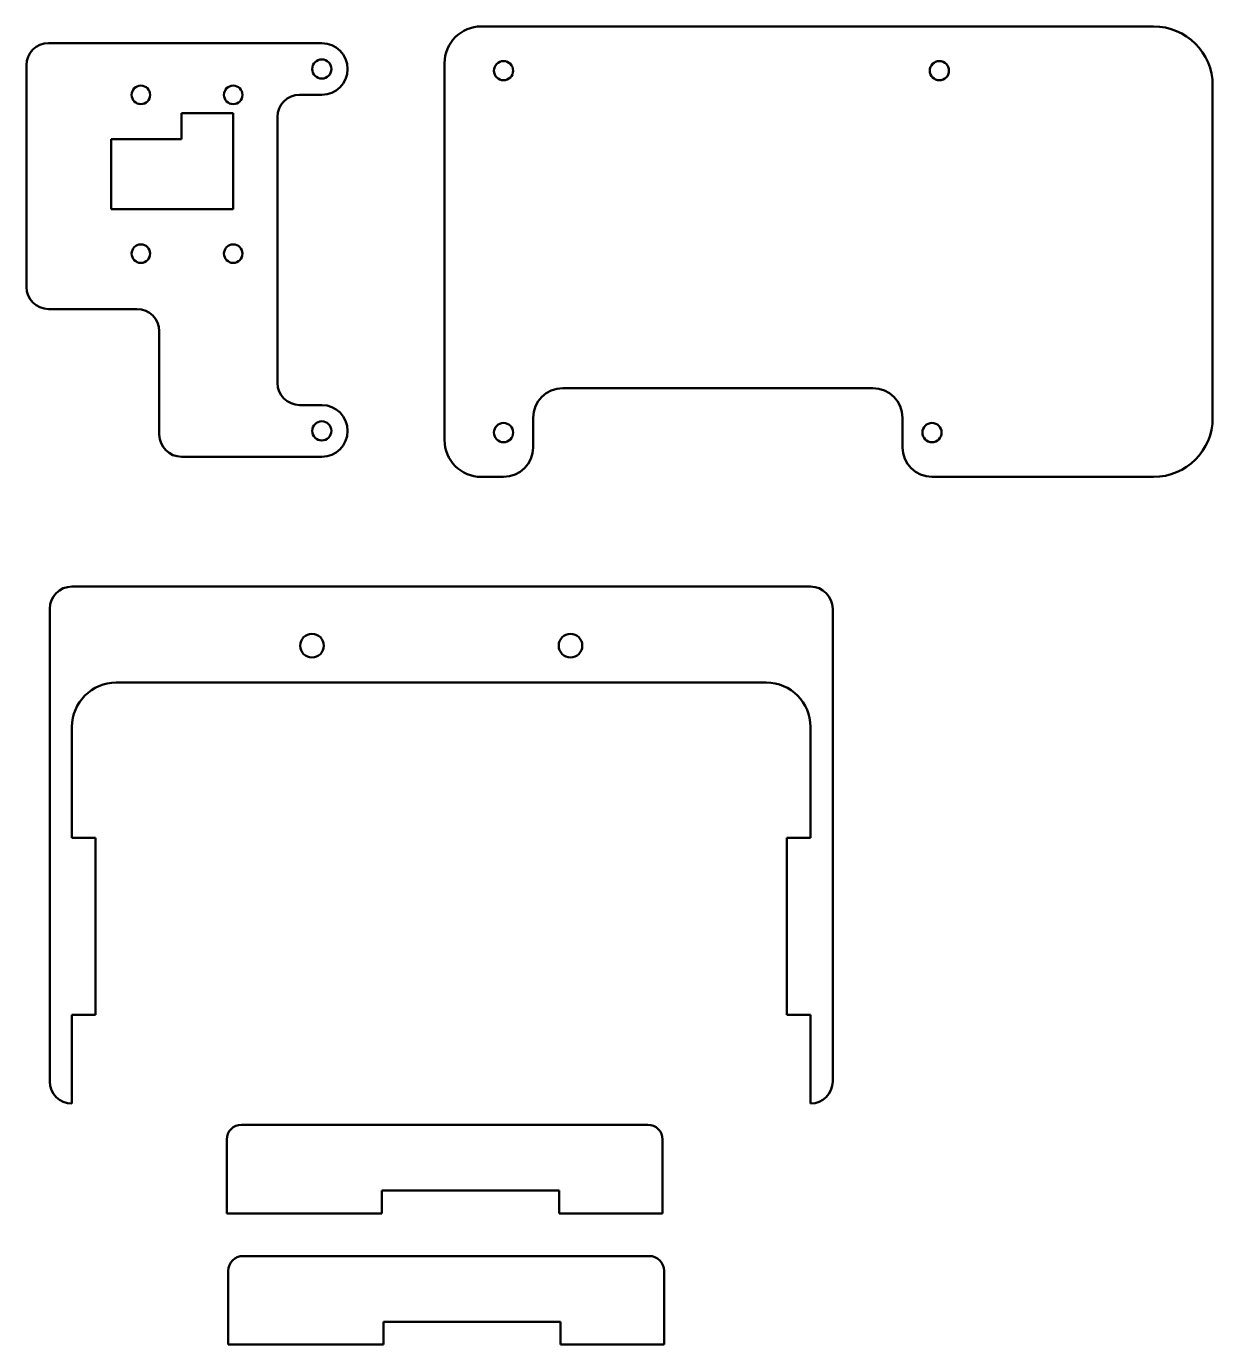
# Model space of a CAD drawing. Header units: millimetres. Extents: x 53 to 213, y 222 to 400.
import ezdxf

# ---------------------------------------------------------------- set-up
doc = ezdxf.new("R2010")
doc.units = ezdxf.units.MM
doc.layers.add('Visible (ANSI)', color=7, linetype='Continuous', lineweight=50)

msp = doc.modelspace()

# ---------------------------------------------------------------- linework, layer by layer
at = {"layer": 'Visible (ANSI)'}
for p, q in [((205.43, 400.18), (114.43, 400.18)), ((92.82, 397.91), (55.82, 397.91)), ((52.82, 394.91), (52.82, 364.91)), ((109.43, 395.18), (109.43, 344.18)), ((89.82, 390.91), (92.82, 390.91)), ((213.43, 347.18), (213.43, 392.18)), ((73.82, 384.91), (73.82, 388.41)), ((73.82, 388.41), (80.82, 388.41)), ((80.82, 388.41), (80.82, 375.41)), ((86.82, 351.91), (86.82, 387.91)), ((64.32, 375.41), (64.32, 384.91)), ((64.32, 384.91), (73.82, 384.91)), ((80.82, 375.41), (64.32, 375.41)), ((55.82, 361.91), (67.82, 361.91)), ((70.82, 358.91), (70.82, 344.91)), ((125.43, 351.18), (167.43, 351.18)), ((92.82, 348.91), (89.82, 348.91)), ((121.43, 343.18), (121.43, 347.18)), ((171.43, 347.18), (171.43, 343.18)), ((73.82, 341.91), (92.82, 341.91)), ((114.43, 339.18), (117.43, 339.18)), ((175.43, 339.18), (205.43, 339.18)), ((158.99, 324.33), (58.99, 324.33)), ((55.99, 321.33), (55.99, 257.33)), ((161.99, 257.33), (161.99, 321.33)), ((64.99, 311.33), (152.99, 311.33)), ((58.99, 290.33), (58.99, 305.33)), ((158.99, 305.33), (158.99, 290.33)), ((62.19, 290.33), (58.99, 290.33)), ((62.19, 266.33), (62.19, 290.33)), ((155.79, 290.33), (155.79, 266.33)), ((158.99, 290.33), (155.79, 290.33)), ((58.99, 266.33), (62.19, 266.33)), ((58.99, 254.33), (58.99, 266.33)), ((155.79, 266.33), (158.99, 266.33)), ((158.99, 266.33), (158.99, 254.33)), ((136.95, 251.47), (81.95, 251.47)), ((79.95, 249.47), (79.95, 239.47)), ((138.95, 239.47), (138.95, 249.47)), ((100.95, 239.47), (100.95, 242.57)), ((100.95, 242.57), (124.95, 242.57)), ((124.95, 242.57), (124.95, 239.47)), ((79.95, 239.47), (100.95, 239.47)), ((124.95, 239.47), (138.95, 239.47)), ((137.15, 233.69), (82.15, 233.69)), ((80.15, 231.69), (80.15, 221.69)), ((139.15, 221.69), (139.15, 231.69)), ((101.15, 221.69), (101.15, 224.79)), ((101.15, 224.79), (125.15, 224.79)), ((125.15, 224.79), (125.15, 221.69)), ((80.15, 221.69), (101.15, 221.69)), ((125.15, 221.69), (139.15, 221.69))]:
    msp.add_line(p, q, dxfattribs=at)
for centre, radius in [((92.82, 394.41), 1.3), ((117.43, 394.18), 1.3), ((176.43, 394.18), 1.3), ((68.32, 390.91), 1.25), ((80.82, 390.91), 1.25), ((68.32, 369.41), 1.25), ((80.82, 369.41), 1.25), ((92.82, 345.41), 1.3), ((117.43, 345.18), 1.3), ((175.43, 345.18), 1.3), ((91.49, 316.33), 1.6), ((126.49, 316.33), 1.6)]:
    msp.add_circle(centre, radius, dxfattribs=at)
for centre, radius, start, end in [((114.43, 395.18), 5, 90, 180), ((205.43, 392.18), 8, 0, 90), ((55.82, 394.91), 3, 90, 180), ((92.82, 394.41), 3.5, 270, 90), ((89.82, 387.91), 3, 90, 180), ((55.82, 364.91), 3, 180, 270), ((67.82, 358.91), 3, 0, 90), ((89.82, 351.91), 3, 180, 270), ((125.43, 347.18), 4, 90, 180), ((167.43, 347.18), 4, 0, 90), ((92.82, 345.41), 3.5, 270, 90), ((205.43, 347.18), 8, 270, 0), ((73.82, 344.91), 3, 180, 270), ((114.43, 344.18), 5, 180, 270), ((117.43, 343.18), 4, 270, 0), ((175.43, 343.18), 4, 180, 270), ((58.99, 321.33), 3, 90, 180), ((158.99, 321.33), 3, 0, 90), ((64.99, 305.33), 6, 90, 180), ((152.99, 305.33), 6, 0, 90), ((58.99, 257.33), 3, 180, 270), ((158.99, 257.33), 3, 270, 0), ((81.95, 249.47), 2, 90, 180), ((136.95, 249.47), 2, 0, 90), ((82.15, 231.69), 2, 90, 180), ((137.15, 231.69), 2, 0, 90)]:
    msp.add_arc(centre, radius, start, end, dxfattribs=at)

doc.saveas('drawing.dxf')
